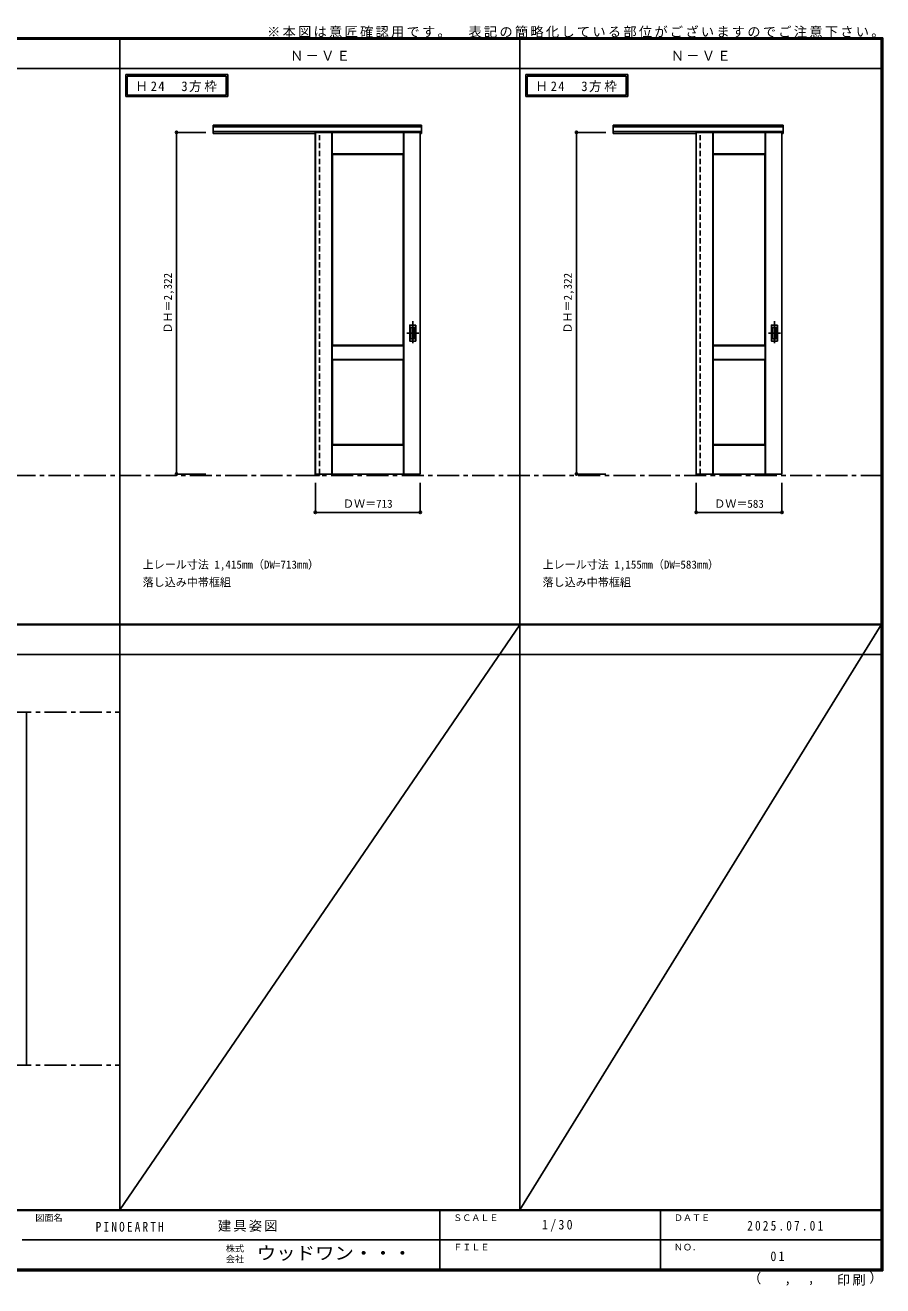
# Model space of a CAD drawing. Units: millimetres, scale not verified. Extents: x -6000 to 5700, y -4307 to 4260.
# Drawn here: x -129 to 5700, y -4307 to 4260 of the extents above; entities that cross this region are included whole.
import ezdxf
from ezdxf.enums import TextEntityAlignment as Align

# ---------------------------------------------------------------- set-up
doc = ezdxf.new("R2010")
doc.units = ezdxf.units.MM
doc.header["$LTSCALE"] = 30
doc.header["$PDMODE"] = 32
doc.header["$PDSIZE"] = 15
doc.linetypes.add('CHAIN1', pattern=[8, 5, -1, 1, -1])
doc.linetypes.add('DASHED1', pattern=[1.8, 1.2, -0.6])
for name, color, linetype in [('0-1_通り芯', 4, 'CHAIN1'), ('0-2_扉', 3, 'Continuous'), ('0-3_仕上げ', 7, 'Continuous'), ('0-4_枠', 3, 'Continuous'), ('0-6_引手', 3, 'Continuous'), ('0-A_文字', 7, 'Continuous'), ('0-B_寸法', 7, 'Continuous'), ('F-0_補助線', 7, 'Continuous'), ('F-1_枠', 6, 'Continuous'), ('F-A_文字', 7, 'Continuous')]:
    doc.layers.add(name, color=color, linetype=linetype)
doc.styles.add('ＭＳ ゴシック', font='')
doc.styles.get('ＭＳ ゴシック').set_extended_font_data('MS Gothic')

msp = doc.modelspace()

# ---------------------------------------------------------------- linework, layer by layer
at = {"layer": '0-1_通り芯'}
for p, q in [((2505.25, 2248.5), (2505.25, 2086.5)), ((4963.75, 2248.5), (4963.75, 2086.5)), ((2546.25, 2167.5), (2464.25, 2167.5)), ((5004.75, 2167.5), (4922.75, 2167.5))]:
    msp.add_line(p, q, dxfattribs=at)
at = {"layer": '0-1_通り芯', "color": 7}
for p, q in [((-5490, 1201), (5690, 1201)), ((-2397.5, -407.5), (515, -407.5)), ((-2397.5, -2807.5), (515, -2807.5))]:
    msp.add_line(p, q, dxfattribs=at)
at = {"layer": '0-2_扉', "color": 4, "linetype": 'DASHED1'}
for p, q in [((1843.25, 3532), (1843.25, 3528)), ((4431.75, 3532), (4431.75, 3528))]:
    msp.add_line(p, q, dxfattribs=at)
at = {"layer": '0-2_扉'}
for p, q in [((1843.25, 3532), (2556.25, 3532)), ((2556.25, 1210), (2556.25, 3532)), ((4431.75, 3532), (5014.75, 3532)), ((5014.75, 1210), (5014.75, 3532))]:
    msp.add_line(p, q, dxfattribs=at)
for points in [[(1843.25, 3532), (1843.25, 1210), (2556.25, 1210)], [(4431.75, 3532), (4431.75, 1210), (5014.75, 1210)]]:
    msp.add_lwpolyline(points, dxfattribs=at)
at = {"layer": '0-3_仕上げ'}
for p, q in [((1955.25, 1210), (1955.25, 3532)), ((1956.75, 3384.5), (1956.75, 3532)), ((1958.25, 3386), (1958.25, 3532)), ((2441.25, 3386), (2441.25, 3532)), ((2442.75, 3384.5), (2442.75, 3532)), ((2444.25, 1210), (2444.25, 3532)), ((4543.75, 1210), (4543.75, 3532)), ((4545.25, 3384.5), (4545.25, 3532)), ((4546.75, 3386), (4546.75, 3532)), ((4899.75, 3386), (4899.75, 3532)), ((4901.25, 3384.5), (4901.25, 3532)), ((4902.75, 1210), (4902.75, 3532)), ((1958.25, 3386), (1956.75, 3384.5)), ((1959.25, 3382), (1956.75, 3384.5)), ((2441.25, 3386), (1958.25, 3386)), ((2442.75, 3384.5), (2440.25, 3382)), ((2441.25, 3386), (2442.75, 3384.5)), ((4546.75, 3386), (4545.25, 3384.5)), ((4547.75, 3382), (4545.25, 3384.5)), ((4899.75, 3386), (4546.75, 3386)), ((4901.25, 3384.5), (4898.75, 3382)), ((4899.75, 3386), (4901.25, 3384.5)), ((1956.75, 1987.5), (1956.75, 2082.5)), ((1958.25, 1989), (1958.25, 2081)), ((2441.25, 2081), (1958.25, 2081)), ((2440.25, 2085), (2442.75, 2082.5)), ((4545.25, 1987.5), (4545.25, 2082.5)), ((4546.75, 1989), (4546.75, 2081)), ((4899.75, 2081), (4546.75, 2081)), ((4898.75, 2085), (4901.25, 2082.5)), ((1958.25, 1989), (1956.75, 1987.5)), ((1959.25, 1985), (1956.75, 1987.5)), ((1958.25, 1989), (2441.25, 1989)), ((2442.75, 1987.5), (2440.25, 1985)), ((4546.75, 1989), (4545.25, 1987.5)), ((4547.75, 1985), (4545.25, 1987.5)), ((4546.75, 1989), (4899.75, 1989)), ((4901.25, 1987.5), (4898.75, 1985)), ((1956.75, 1210), (1956.75, 1407.5)), ((1958.25, 1406), (2441.25, 1406)), ((1958.25, 1210), (1958.25, 1406)), ((2440.25, 1410), (2442.75, 1407.5)), ((2441.25, 1406), (2442.75, 1407.5)), ((2441.25, 1210), (2441.25, 1406)), ((2442.75, 1210), (2442.75, 1407.5)), ((4545.25, 1210), (4545.25, 1407.5)), ((4546.75, 1406), (4899.75, 1406)), ((4546.75, 1210), (4546.75, 1406)), ((4898.75, 1410), (4901.25, 1407.5)), ((4899.75, 1406), (4901.25, 1407.5)), ((4899.75, 1210), (4899.75, 1406)), ((4901.25, 1210), (4901.25, 1407.5))]:
    msp.add_line(p, q, dxfattribs=at)
at = {"layer": '0-3_仕上げ', "color": 3}
for p, q in [((1959.25, 3382), (2440.25, 3382)), ((1959.25, 2085), (1959.25, 3382)), ((2440.25, 2085), (2440.25, 3382)), ((4547.75, 3382), (4898.75, 3382)), ((4547.75, 2085), (4547.75, 3382)), ((4898.75, 2085), (4898.75, 3382)), ((2440.25, 2085), (1959.25, 2085)), ((4898.75, 2085), (4547.75, 2085)), ((1959.25, 1985), (2440.25, 1985)), ((1959.25, 1410), (1959.25, 1985)), ((2440.25, 1410), (2440.25, 1985)), ((4547.75, 1985), (4898.75, 1985)), ((4547.75, 1410), (4547.75, 1985)), ((4898.75, 1410), (4898.75, 1985)), ((1959.25, 1410), (2440.25, 1410)), ((4547.75, 1410), (4898.75, 1410))]:
    msp.add_line(p, q, dxfattribs=at)
at = {"layer": '0-3_仕上げ'}
for points in [[(1958.25, 2081), (1956.75, 2082.5), (1959.25, 2085)], [(2441.25, 1989), (2441.25, 2081), (2442.75, 2082.5)], [(2441.25, 1989), (2442.75, 1987.5), (2442.75, 2082.5)], [(4546.75, 2081), (4545.25, 2082.5), (4547.75, 2085)], [(4899.75, 1989), (4899.75, 2081), (4901.25, 2082.5)], [(4899.75, 1989), (4901.25, 1987.5), (4901.25, 2082.5)], [(1958.25, 1406), (1956.75, 1407.5), (1959.25, 1410)], [(4546.75, 1406), (4545.25, 1407.5), (4547.75, 1410)]]:
    msp.add_lwpolyline(points, dxfattribs=at)
at = {"layer": '0-4_枠'}
for p, q in [((1149.25, 3582), (2564.25, 3582)), ((1149.25, 3525), (1149.25, 3582)), ((1149.25, 3569), (2564.25, 3569)), ((1149.25, 3537), (2564.25, 3537)), ((1149.25, 3525), (1843.25, 3525)), ((1842.25, 3537), (1842.25, 1201)), ((1870.25, 3532), (1870.25, 3537)), ((2556.25, 3525), (2564.25, 3525)), ((2564.25, 3525), (2564.25, 3582)), ((3867.75, 3525), (3867.75, 3582)), ((3867.75, 3582), (5022.75, 3582)), ((3867.75, 3569), (5022.75, 3569)), ((3867.75, 3537), (5022.75, 3537)), ((3867.75, 3525), (4431.75, 3525)), ((4430.75, 3537), (4430.75, 1201)), ((4458.75, 3532), (4458.75, 3537)), ((5014.75, 3525), (5022.75, 3525)), ((5022.75, 3525), (5022.75, 3582)), ((1842.25, 1201), (1870.25, 1201)), ((1870.25, 1210), (1870.25, 1201)), ((4430.75, 1201), (4458.75, 1201)), ((4458.75, 1210), (4458.75, 1201)), ((-119.25, -2807.5), (-119.25, -407.5))]:
    msp.add_line(p, q, dxfattribs=at)
at = {"layer": '0-4_枠', "color": 4, "linetype": 'DASHED1'}
for p, q in [((1870.25, 1210), (1870.25, 3532)), ((4458.75, 1210), (4458.75, 3532))]:
    msp.add_line(p, q, dxfattribs=at)
at = {"layer": '0-6_引手'}
for p, q in [((2484.25, 2221), (2484.25, 2114)), ((2485.75, 2222.5), (2524.75, 2222.5)), ((2526.25, 2114), (2526.25, 2221)), ((4942.75, 2221), (4942.75, 2114)), ((4944.25, 2222.5), (4983.25, 2222.5)), ((4984.75, 2114), (4984.75, 2221)), ((2485.75, 2112.5), (2524.75, 2112.5)), ((4944.25, 2112.5), (4983.25, 2112.5))]:
    msp.add_line(p, q, dxfattribs=at)
at = {"layer": '0-6_引手', "color": 7}
for p, q in [((2492.75, 2205), (2492.75, 2130)), ((2494.25, 2206.5), (2516.25, 2206.5)), ((2517.75, 2130), (2517.75, 2205)), ((4951.25, 2205), (4951.25, 2130)), ((4952.75, 2206.5), (4974.75, 2206.5)), ((4976.25, 2130), (4976.25, 2205)), ((2494.25, 2128.5), (2516.25, 2128.5)), ((4952.75, 2128.5), (4974.75, 2128.5))]:
    msp.add_line(p, q, dxfattribs=at)
at = {"layer": '0-6_引手'}
for centre, start, end in [((2485.75, 2221), 90, 180), ((2524.75, 2221), 0, 90), ((4944.25, 2221), 90, 180), ((4983.25, 2221), 0, 90), ((2485.75, 2114), 180, 270), ((2524.75, 2114), 270, 0), ((4944.25, 2114), 180, 270), ((4983.25, 2114), 270, 0)]:
    msp.add_arc(centre, 1.5, start, end, dxfattribs=at)
at = {"layer": '0-6_引手', "color": 7}
for centre, start, end in [((2494.25, 2205), 90, 180), ((2516.25, 2205), 0, 90), ((4952.75, 2205), 90, 180), ((4974.75, 2205), 0, 90), ((2494.25, 2130), 180, 270), ((2516.25, 2130), 270, 0), ((4952.75, 2130), 180, 270), ((4974.75, 2130), 270, 0)]:
    msp.add_arc(centre, 1.5, start, end, dxfattribs=at)
at = {"layer": '0-A_文字'}
for p, q in [((555, 3925), (555, 3775)), ((565, 3915), (565, 3785)), ((565, 3915), (1237.62, 3915)), ((1237.62, 3915), (1237.62, 3785)), ((3273.5, 3925), (3273.5, 3775)), ((3283.5, 3915), (3283.5, 3785)), ((3283.5, 3915), (3956.12, 3915)), ((3956.12, 3915), (3956.12, 3785)), ((555, 3775), (1247.62, 3775)), ((565, 3785), (1237.62, 3785)), ((3273.5, 3775), (3966.12, 3775)), ((3283.5, 3785), (3956.12, 3785))]:
    msp.add_line(p, q, dxfattribs=at)
for points in [[(555, 3925), (1247.62, 3925), (1247.62, 3775)], [(3273.5, 3925), (3966.12, 3925), (3966.12, 3775)]]:
    msp.add_lwpolyline(points, dxfattribs=at)
at = {"layer": '0-B_寸法', "color": 4}
for p, q in [((899.25, 3532), (1099.25, 3532)), ((3617.75, 3532), (3817.75, 3532)), ((1843.25, 949), (1843.25, 1149)), ((2556.25, 949), (2556.25, 1149)), ((4431.75, 949), (4431.75, 1149)), ((5014.75, 949), (5014.75, 1149)), ((2556.25, 949), (1843.25, 949)), ((5014.75, 949), (4431.75, 949))]:
    msp.add_line(p, q, dxfattribs=at)
for points in [[(899.25, 3532), (899.25, 1210), (1099.25, 1210)], [(3617.75, 3532), (3617.75, 1210), (3817.75, 1210)]]:
    msp.add_lwpolyline(points, dxfattribs=at)
at = {"layer": '0-B_寸法'}
for p in [(899.25, 3532), (3617.75, 3532), (899.25, 1210), (3617.75, 1210), (1843.25, 949), (2556.25, 949), (4431.75, 949), (5014.75, 949)]:
    msp.add_point(p, dxfattribs=at)
at = {"layer": 'F-0_補助線'}
for p, q in [((3233.5, 184.5), (515, -3790)), ((5690, 184.5), (3233.5, -3790))]:
    msp.add_line(p, q, dxfattribs=at)
at = {"layer": 'F-1_枠'}
for p, q in [((-6000, 4175), (5700, 4175)), ((-6000, 4170), (5700, 4170)), ((-6000, 4165), (5700, 4165)), ((515, -3790), (515, 4175)), ((3233.5, -3790), (3233.5, 4175)), ((5690, 4175), (5690, -4205)), ((5695, 4175), (5695, -4205)), ((5700, 4175), (5700, -4205)), ((-6000, 3965), (5700, 3965)), ((-6000, 190.5), (5700, 190.5)), ((-6000, 187.5), (5700, 187.5)), ((-6000, 184.5), (5700, 184.5)), ((-6000, -15.5), (5700, -15.5)), ((5700, -3790), (-6000, -3790)), ((5700, -3795), (-6000, -3795)), ((2690, -3795), (2690, -4195)), ((4190, -3795), (4190, -4195)), ((-150, -3995), (5690, -3995.01)), ((5700, -4195), (-6000, -4195)), ((5700, -4200), (-6000, -4200)), ((5700, -4205), (-6000, -4205))]:
    msp.add_line(p, q, dxfattribs=at)

# ---------------------------------------------------------------- texts
at = {"layer": '0-A_文字', "style": 'ＭＳ ゴシック'}
for s, p in [('上レール寸法 1,415mm（DW=713mm）', (669.25, 550.5)), ('上レール寸法 1,155mm（DW=583mm）', (3387.75, 550.5)), ('落し込み中帯框組', (669.25, 430.5)), ('落し込み中帯框組', (3387.75, 430.5))]:
    msp.add_text(s, height=54.99, dxfattribs=at).set_placement(p, align=Align.BOTTOM_LEFT)
at = {"layer": '0-A_文字', "char_height": 65.98, "attachment_point": 7, "style": 'ＭＳ ゴシック'}
for s, insert in [('\\T1.17;※本図は意匠確認用です。\u3000表記の簡略化している部位がございますのでご注意下さい。', (1515, 4175)), ('\\T1.17;Ｎ－ＶＥ', (1671.75, 4020)), ('\\T1.17;Ｎ－ＶＥ', (4259.25, 4020)), ('\\T1.22;\\W0.95;Ｈ24\u30003方枠', (619.66, 3805)), ('\\T1.22;\\W0.95;Ｈ24\u30003方枠', (3338.16, 3805))]:
    msp.add_mtext(s, dxfattribs=dict(at, insert=insert))
at = {"layer": '0-B_寸法', "style": 'ＭＳ ゴシック'}
for p in [(884.25, 2164.75), (3602.75, 2164.75)]:
    msp.add_text('ＤＨ＝2,322', height=54.99, rotation=90, dxfattribs=at).set_placement(p, align=Align.BOTTOM_LEFT)
for s, p in [('ＤＷ＝713', (2031, 964)), ('ＤＷ＝583', (4554.5, 964))]:
    msp.add_text(s, height=54.99, dxfattribs=at).set_placement(p, align=Align.BOTTOM_LEFT)
at = {"layer": 'F-A_文字', "style": 'ＭＳ ゴシック'}
for s, height, p in [('図面名', 43.99, (-60, -3880)), ('ＳＣＡＬＥ', 43.99, (2780, -3880)), ('ＤＡＴＥ', 43.99, (4280, -3880)), ('株式', 43.99, (1235, -4089)), ('ＦＩＬＥ', 43.99, (2780, -4080)), ('ＮＯ．', 43.99, (4280, -4080)), ('会社', 43.99, (1235, -4161)), ('（', 65.98, (4784.03, -4308.31)), (',', 65.98, (5031.28, -4308.31)), (',', 65.98, (5190.2, -4305.53)), ('）', 65.98, (5608.4, -4304.13))]:
    msp.add_text(s, height=height, dxfattribs=at).set_placement(p, align=Align.BOTTOM_LEFT)
at = {"layer": 'F-A_文字', "style": 'ＭＳ ゴシック', "width": 1.1}
msp.add_text('ウッドワン・・・', height=87.98, dxfattribs=at).set_placement((1445, -4155), align=Align.BOTTOM_LEFT)
at = {"layer": 'F-A_文字', "char_height": 65.98, "attachment_point": 7, "style": 'ＭＳ ゴシック'}
for s, insert in [('\\T1.38;\\W0.9;1/30', (3383.75, -3940)), ('\\T1.39;\\W0.85;PINOEARTH', (350, -3940)), ('\\T1.17;建具姿図', (1180.42, -3940)), ('\\T1.39;\\W0.85;2025.07.01', (4778.75, -3932.5)), ('\\T1.36;\\W0.9;01', (4936.25, -4140)), ('\\T1.17;印刷', (5388.15, -4306.92))]:
    msp.add_mtext(s, dxfattribs=dict(at, insert=insert))

doc.saveas('drawing.dxf')
